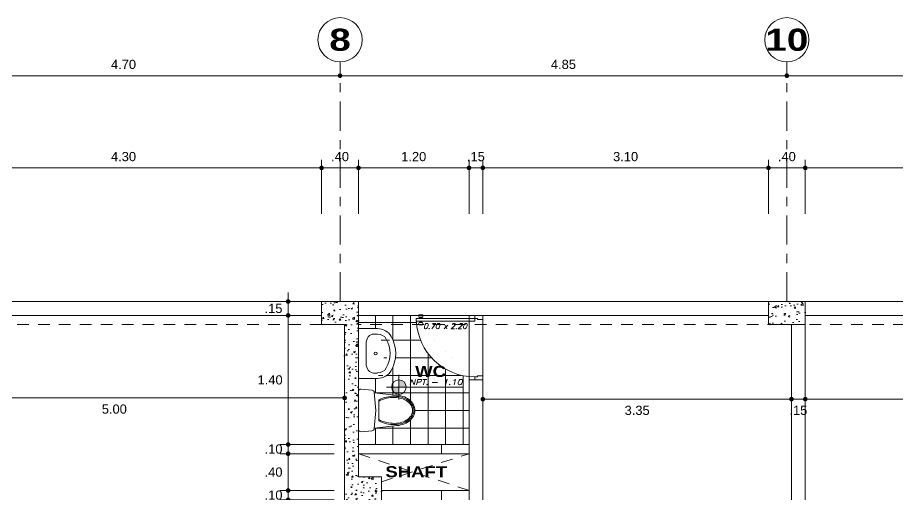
# Model space of a CAD drawing. Header units: millimetres. Extents: x 2178 to 2304, y 1220 to 1359.
# Drawn here: x 2196.02 to 2205.57, y 1295.58 to 1300.75 of the extents above; entities that cross this region are included whole.
import ezdxf
from ezdxf.enums import TextEntityAlignment as Align

# ---------------------------------------------------------------- set-up
doc = ezdxf.new("R2010")
doc.units = ezdxf.units.MM
doc.linetypes.add('CENTER', pattern=[50.8, 31.75, -6.35, 6.35, -6.35])
doc.linetypes.add('HIDDEN', pattern=[9.525, 6.35, -3.175])
doc.layers.get('0').update_dxf_attribs({"lineweight": 0})
for name, color, linetype, lineweight in [('carpinteria', 12, 'Continuous', 5), ('COTAS', 40, 'Continuous', 20), ('Ejes22', 50, 'CENTER', 9), ('Mobiliario', 52, 'Continuous', 5), ('PLUMA 1', 46, 'Continuous', 13), ('PLUMA 7', 10, 'Continuous', 0), ('PLUMA4', 160, 'Continuous', 40), ('PROY', 13, 'HIDDEN', 13), ('TEXTO', 5, 'Continuous', 18), ('TEXTOS', 42, 'Continuous', 13)]:
    doc.layers.add(name, color=color, linetype=linetype, lineweight=lineweight)
doc.layers.add('pisos....', color=7, linetype='Continuous', lineweight=5, true_color=0x7c7f7e)
doc.styles.add('ARIAL', font='arial.ttf')
doc.styles.add('ARIAL-N', font='arialbd.ttf')
doc.styles.add('ARIALCH', font='arialbd.ttf', dxfattribs={"width": 1.25})
doc.styles.add('SIMPLEX', font='simplex.shx', dxfattribs={"width": 1.2, "oblique": 15})
doc.dimstyles.new('RPM 50', dxfattribs={"dimtxt": 0.1, "dimasz": 0.05, "dimexe": 0.0885, "dimexo": 0.1535, "dimgap": 0.071, "dimtad": 2, "dimtih": 1, "dimtoh": 1, "dimzin": 4, "dimdsep": 46, "dimtxsty": 'ARIAL', "dimblk": 'DOT', "dimcen": 0.4, "dimdle": 0.25, "dimclrd": 8, "dimclre": 8, "dimclrt": 9, "dimadec": 0, "dimazin": 0, "dimtfac": 1, "dimtix": 1, "dimtmove": 0, "dimatfit": 3, "dimldrblk": 'DOT', "dimfxl": 0.5, "dimfxlon": 1, "dimlwd": 0, "dimlwe": 0, "dimarcsym": 0})

# ---------------------------------------------------------------- blocks, each defined once
blk = doc.blocks.new('puerta de 0.80')
for p, q in [((0, 0.758), (0, 0.808)), ((0, 0.058), (0, 0.808)), ((0.065, 0.758), (0.065, 0.77)), ((0.065, 0.77), (0.1, 0.77)), ((0.1, 0.77), (0.1, 0.808)), ((0, 0.758), (0.065, 0.758)), ((0.743, 0.113), (0.746, 0.103)), ((0.77, 0.126), (0.753, 0.126)), ((0.77, 0.126), (0.787, 0.126)), ((0.797, 0.113), (0.794, 0.103)), ((0, 0.008), (0, 0.058)), ((0, 0.058), (0.065, 0.058)), ((0.065, 0.045), (0.065, 0.058)), ((0.1, 0.045), (0.065, 0.045)), ((0.1, 0.08), (0.825, 0.08)), ((0.1, 0.045), (0.1, 0.08)), ((0.825, 0.045), (0.1, 0.045)), ((0.1, 0.045), (0.1, 0.008)), ((0.743, 0.013), (0.746, 0.023)), ((0.77, 0), (0.753, 0)), ((0.782, 0.095), (0.756, 0.095)), ((0.756, 0.095), (0.758, 0.095)), ((0.782, 0.085), (0.756, 0.085)), ((0.782, 0.04), (0.756, 0.04)), ((0.782, 0.031), (0.756, 0.031)), ((0.756, 0.031), (0.758, 0.031)), ((0.763, 0.09), (0.763, 0.085)), ((0.763, 0.036), (0.763, 0.04)), ((0.77, 0), (0.787, 0)), ((0.825, 0.045), (0.772, 0.045)), ((0.777, 0.09), (0.777, 0.085)), ((0.777, 0.036), (0.777, 0.04)), ((0.784, 0.095), (0.782, 0.095)), ((0.784, 0.031), (0.782, 0.031)), ((0.797, 0.013), (0.794, 0.023)), ((0.825, 0.08), (0.825, 0.045))]:
    blk.add_line(p, q)
at = {"linetype": 'Continuous', "lineweight": 0}
for p, q in [((0.756, 0.085), (0.742, 0.08)), ((0.756, 0.04), (0.742, 0.045)), ((0.782, 0.085), (0.796, 0.08)), ((0.782, 0.04), (0.796, 0.045))]:
    blk.add_line(p, q, dxfattribs=at)
for centre, radius, start, end in [((0.1, 0.045), 0.725, 2.7671, 90), ((0.753, 0.116), 0.01, 90, 195), ((0.787, 0.116), 0.01, 345, 90), ((0.753, 0.01), 0.01, 165, 270), ((0.756, 0.105), 0.01, 195, 270), ((0.756, 0.021), 0.01, 90, 165), ((0.758, 0.09), 0.005, 0, 90), ((0.758, 0.036), 0.005, 270, 0), ((0.782, 0.09), 0.005, 90, 180), ((0.782, 0.036), 0.005, 180, 270), ((0.784, 0.105), 0.01, 270, 345), ((0.784, 0.021), 0.01, 15, 90), ((0.787, 0.01), 0.01, 270, 15)]:
    blk.add_arc(centre, radius, start, end)
blk = doc.blocks.new('P')
at = {"style": 'SIMPLEX', "oblique": 15}
blk.add_text('x', height=0.06, dxfattribs=at).set_placement((-0.017, 0.0255))
blk.add_attdef('L', text='', height=0.06, dxfattribs=at).set_placement((-0.0577, 0.0255), align=Align.RIGHT)
blk.add_attdef('H', (0.0581, 0.0255), '', height=0.06, dxfattribs=at)
blk = doc.blocks.new('LAVATORIO')
at = {"layer": 'PLUMA 1', "linetype": 'Continuous', "lineweight": 20}
for p, q in [((-0.3, 0.207), (-0.3, -0.022)), ((-0.3, 0.207), (0.3, 0.207)), ((-0.119, 0.115), (0.119, 0.115)), ((0.3, 0.207), (0.3, -0.022)), ((-0.235, 0.024), (-0.235, -0.022)), ((0.235, 0.024), (0.235, -0.022))]:
    blk.add_line(p, q, dxfattribs=at)
blk.add_circle((0, 0), 0.0175, dxfattribs=at)
at = {"layer": 'PLUMA 1', "linetype": 'Continuous', "lineweight": 20, "extrusion": (0, 0, -1)}
for centre, major_axis, ratio, start_param, end_param in [((-0.119, 0.024), (0.116, 0), 0.784675, 3.141593, 4.712389), ((0.119, 0.024), (-0.116, 0), 0.784675, 1.570796, 3.141593), ((-0.119, -0.022), (0, 0.189), 0.956522, 3.638567, 4.712389), ((-0.119, -0.022), (0, 0.121), 0.956522, 3.638567, 4.712389), ((0.119, -0.022), (0, 0.121), 0.956522, 1.570796, 2.644618), ((0.119, -0.022), (0, 0.189), 0.956522, 1.570796, 2.644618), ((0, 0.207), (0, 0.45), 0.956522, 2.644618, 3.638567), ((0, 0.207), (0, 0.382), 0.956522, 2.644618, 3.638567)]:
    blk.add_ellipse(centre, major_axis=major_axis, ratio=ratio, start_param=start_param, end_param=end_param, dxfattribs=at)
blk = doc.blocks.new('A$C17BD6781')
at = {"layer": 'Mobiliario', "linetype": 'Continuous'}
for p, q in [((0.047, 0.202), (0.077, 0.462)), ((0.497, 0.202), (0.467, 0.462)), ((0.137, 0.26), (0.407, 0.26)), ((0, 0.033), (0.013, 0.175)), ((0.272, 0.22), (0.04, 0.202)), ((0.272, 0.22), (0.504, 0.202)), ((0.544, 0.033), (0.531, 0.175)), ((0.03, 0), (0.514, 0))]:
    blk.add_line(p, q, dxfattribs=at)
for points in [[(0.467, 0.462, 0.075681), (0.451, 0.565, 0.085947), (0.41, 0.646, 0.106022), (0.344, 0.703, 0.126466), (0.272, 0.722, 0.126466), (0.2, 0.703, 0.106022), (0.134, 0.646, 0.085947), (0.093, 0.565, 0.075681), (0.077, 0.462, 0.075681)], [(0.452, 0.462, 0.075681), (0.437, 0.56, 0.085947), (0.398, 0.637, 0.106022), (0.336, 0.69, 0.126466), (0.272, 0.707, 0.126466), (0.208, 0.69, 0.106022), (0.146, 0.637, 0.085947), (0.107, 0.56, 0.075681), (0.092, 0.462, 0.075681)], [(0.437, 0.462, 0.075681), (0.423, 0.556, 0.085947), (0.386, 0.628, 0.106022), (0.329, 0.677, 0.126466), (0.272, 0.692, 0.126466), (0.215, 0.677, 0.106022), (0.158, 0.628, 0.085947), (0.121, 0.556, 0.075681), (0.107, 0.462, 0.075681)]]:
    blk.add_lwpolyline(points, format="xyb", dxfattribs=at)
for centre, radius, start, end in [((0.514, 0.45), 0.422, 178.3249, 206.7886), ((0.514, 0.45), 0.407, 178.3249, 207.8601), ((0.03, 0.45), 0.407, 332.1399, 1.6751), ((0.03, 0.45), 0.422, 333.2114, 1.6751), ((0.043, 0.172), 0.03, 94.453, 174.8056), ((0.501, 0.172), 0.03, 5.1944, 85.547), ((0.03, 0.03), 0.03, 174.8056, 270), ((0.514, 0.03), 0.03, 270, 5.1944)]:
    blk.add_arc(centre, radius, start, end, dxfattribs=at)
blk = doc.blocks.new('N')
at = {"linetype": 'Continuous'}
h = blk.add_hatch(color=256, dxfattribs=at)
h.paths.add_polyline_path([(0, 0.1), (0, 0), (0.1, 0, 0.414214)])
h.paths.add_polyline_path([(-0.1, 0, 0.414214), (0, -0.1), (0, 0)])
for points in [[(0, 0.17), (0, -0.17)], [(-0.17, 0), (0.887, 0)]]:
    blk.add_lwpolyline(points)
blk.add_circle((0, 0), 0.1)
at = {"color": 64, "style": 'SIMPLEX', "oblique": 15, "width": 1.2}
blk.add_text('NPT.', height=0.075, dxfattribs=at).set_placement((0.14, 0.031))
at = {"color": 64, "style": 'SIMPLEX', "oblique": 15, "width": 1.062312}
blk.add_attdef('NIV', text='', height=0.075, dxfattribs=at).set_placement((0.435, 0.031), (0.875, 0.031), align=Align.FIT)
blk = doc.blocks.new('_DOT')
at = {"color": 0, "linetype": 'ByBlock'}
blk.add_line((-0.5, 0), (-1, 0), dxfattribs=at)
at = {"color": 0, "linetype": 'ByBlock', "const_width": 0.5}
blk.add_lwpolyline([(-0.25, 0, 1), (0.25, 0, 1)], format="xyb", close=True, dxfattribs=at)
blk = doc.blocks.new('*D1198')
at = {"color": 8, "lineweight": 0, "transparency": 16777216}
for p, q in [((2194.8192, 1300.1215), (2194.8192, 1300.21)), ((2199.5192, 1300.1215), (2199.5192, 1300.21)), ((2194.8692, 1300.1215), (2199.4692, 1300.1215))]:
    blk.add_line(p, q, dxfattribs=at)
at = {"layer": 'Defpoints', "color": 0, "transparency": 16777216}
for p in [(2194.8192, 1300.1215), (2199.5192, 1300.1215), (2199.5192, 1300.1215)]:
    blk.add_point(p, dxfattribs=at)
at = {"color": 8, "lineweight": 0, "transparency": 16777216, "xscale": 0.05, "yscale": 0.05, "zscale": 0.05, "rotation": 180}
blk.add_blockref('_DOT', (2194.8192, 1300.1215), dxfattribs=at)
at = {"color": 8, "lineweight": 0, "transparency": 16777216, "xscale": 0.05, "yscale": 0.05, "zscale": 0.05}
blk.add_blockref('_DOT', (2199.5192, 1300.1215), dxfattribs=at)
at = {"color": 9, "transparency": 16777216, "insert": (2197.1692, 1300.2436), "char_height": 0.1, "attachment_point": 5, "style": 'ARIAL'}
blk.add_mtext('4.70', dxfattribs=at)
blk = doc.blocks.new('*D1199')
at = {"color": 8, "lineweight": 0, "transparency": 16777216}
for p, q in [((2199.5192, 1300.1215), (2199.5192, 1300.21)), ((2204.3692, 1300.1215), (2204.3692, 1300.21)), ((2199.5692, 1300.1215), (2204.3192, 1300.1215))]:
    blk.add_line(p, q, dxfattribs=at)
at = {"layer": 'Defpoints', "color": 0, "transparency": 16777216}
for p in [(2199.5192, 1300.1215), (2204.3692, 1300.1215), (2204.3692, 1300.1215)]:
    blk.add_point(p, dxfattribs=at)
at = {"color": 8, "lineweight": 0, "transparency": 16777216, "xscale": 0.05, "yscale": 0.05, "zscale": 0.05, "rotation": 180}
blk.add_blockref('_DOT', (2199.5192, 1300.1215), dxfattribs=at)
at = {"color": 8, "lineweight": 0, "transparency": 16777216, "xscale": 0.05, "yscale": 0.05, "zscale": 0.05}
blk.add_blockref('_DOT', (2204.3692, 1300.1215), dxfattribs=at)
at = {"color": 9, "transparency": 16777216, "insert": (2201.9442, 1300.2436), "char_height": 0.1, "attachment_point": 5, "style": 'ARIAL'}
blk.add_mtext('4.85', dxfattribs=at)
blk = doc.blocks.new('*D1200')
at = {"color": 8, "lineweight": 0, "transparency": 16777216}
for p, q in [((2204.3692, 1300.1215), (2204.3692, 1300.21)), ((2209.2192, 1300.1215), (2209.2192, 1300.21)), ((2204.4192, 1300.1215), (2209.1692, 1300.1215))]:
    blk.add_line(p, q, dxfattribs=at)
at = {"layer": 'Defpoints', "color": 0, "transparency": 16777216}
for p in [(2204.3692, 1300.1215), (2209.2192, 1300.1215), (2209.2192, 1300.1215)]:
    blk.add_point(p, dxfattribs=at)
at = {"color": 8, "lineweight": 0, "transparency": 16777216, "xscale": 0.05, "yscale": 0.05, "zscale": 0.05, "rotation": 180}
blk.add_blockref('_DOT', (2204.3692, 1300.1215), dxfattribs=at)
at = {"color": 8, "lineweight": 0, "transparency": 16777216, "xscale": 0.05, "yscale": 0.05, "zscale": 0.05}
blk.add_blockref('_DOT', (2209.2192, 1300.1215), dxfattribs=at)
at = {"color": 9, "transparency": 16777216, "insert": (2206.7942, 1300.2436), "char_height": 0.1, "attachment_point": 5, "style": 'ARIAL'}
blk.add_mtext('4.85', dxfattribs=at)
blk = doc.blocks.new('*D1148')
at = {"color": 8, "lineweight": 0, "transparency": 16777216}
for p, q in [((2195.0192, 1298.6215), (2195.0192, 1299.21)), ((2199.3192, 1298.6215), (2199.3192, 1299.21)), ((2195.0692, 1299.1215), (2199.2692, 1299.1215))]:
    blk.add_line(p, q, dxfattribs=at)
at = {"layer": 'Defpoints', "color": 0, "transparency": 16777216}
for p in [(2199.3192, 1299.1215), (2195.0192, 1297.6715), (2199.3192, 1297.6715)]:
    blk.add_point(p, dxfattribs=at)
at = {"color": 8, "lineweight": 0, "transparency": 16777216, "xscale": 0.05, "yscale": 0.05, "zscale": 0.05, "rotation": 180}
blk.add_blockref('_DOT', (2195.0192, 1299.1215), dxfattribs=at)
at = {"color": 8, "lineweight": 0, "transparency": 16777216, "xscale": 0.05, "yscale": 0.05, "zscale": 0.05}
blk.add_blockref('_DOT', (2199.3192, 1299.1215), dxfattribs=at)
at = {"color": 9, "transparency": 16777216, "insert": (2197.1692, 1299.2436), "char_height": 0.1, "attachment_point": 5, "style": 'ARIAL'}
blk.add_mtext('4.30', dxfattribs=at)
blk = doc.blocks.new('*D1149')
at = {"color": 8, "lineweight": 0, "transparency": 16777216}
for p, q in [((2199.3192, 1298.6215), (2199.3192, 1299.21)), ((2199.7192, 1298.6215), (2199.7192, 1299.21)), ((2199.3692, 1299.1215), (2199.6692, 1299.1215))]:
    blk.add_line(p, q, dxfattribs=at)
at = {"layer": 'Defpoints', "color": 0, "transparency": 16777216}
for p in [(2199.7192, 1299.1215), (2199.3192, 1297.6715), (2199.7192, 1297.6715)]:
    blk.add_point(p, dxfattribs=at)
at = {"color": 8, "lineweight": 0, "transparency": 16777216, "xscale": 0.05, "yscale": 0.05, "zscale": 0.05, "rotation": 180}
blk.add_blockref('_DOT', (2199.3192, 1299.1215), dxfattribs=at)
at = {"color": 8, "lineweight": 0, "transparency": 16777216, "xscale": 0.05, "yscale": 0.05, "zscale": 0.05}
blk.add_blockref('_DOT', (2199.7192, 1299.1215), dxfattribs=at)
at = {"color": 9, "transparency": 16777216, "insert": (2199.5192, 1299.2436), "char_height": 0.1, "attachment_point": 5, "style": 'ARIAL'}
blk.add_mtext('.40', dxfattribs=at)
blk = doc.blocks.new('*D1150')
at = {"color": 8, "lineweight": 0, "transparency": 16777216}
for p, q in [((2199.7192, 1298.6215), (2199.7192, 1299.21)), ((2200.9192, 1298.6215), (2200.9192, 1299.21)), ((2199.7692, 1299.1215), (2200.8692, 1299.1215))]:
    blk.add_line(p, q, dxfattribs=at)
at = {"layer": 'Defpoints', "color": 0, "transparency": 16777216}
for p in [(2200.9192, 1299.1215), (2199.7192, 1297.6715), (2200.9192, 1297.5215)]:
    blk.add_point(p, dxfattribs=at)
at = {"color": 8, "lineweight": 0, "transparency": 16777216, "xscale": 0.05, "yscale": 0.05, "zscale": 0.05, "rotation": 180}
blk.add_blockref('_DOT', (2199.7192, 1299.1215), dxfattribs=at)
at = {"color": 8, "lineweight": 0, "transparency": 16777216, "xscale": 0.05, "yscale": 0.05, "zscale": 0.05}
blk.add_blockref('_DOT', (2200.9192, 1299.1215), dxfattribs=at)
at = {"color": 9, "transparency": 16777216, "insert": (2200.3192, 1299.2436), "char_height": 0.1, "attachment_point": 5, "style": 'ARIAL'}
blk.add_mtext('1.20', dxfattribs=at)
blk = doc.blocks.new('*D1151')
at = {"color": 8, "lineweight": 0, "transparency": 16777216}
for p, q in [((2200.9192, 1298.6215), (2200.9192, 1299.21)), ((2201.0692, 1298.6215), (2201.0692, 1299.21)), ((2200.8692, 1299.1215), (2200.8192, 1299.1215)), ((2200.9192, 1299.1215), (2201.0692, 1299.1215)), ((2201.1192, 1299.1215), (2201.1692, 1299.1215))]:
    blk.add_line(p, q, dxfattribs=at)
at = {"layer": 'Defpoints', "color": 0, "transparency": 16777216}
for p in [(2201.0692, 1299.1215), (2200.9192, 1297.5215), (2201.0692, 1297.5284)]:
    blk.add_point(p, dxfattribs=at)
at = {"color": 8, "lineweight": 0, "transparency": 16777216, "xscale": 0.05, "yscale": 0.05, "zscale": 0.05}
blk.add_blockref('_DOT', (2200.9192, 1299.1215), dxfattribs=at)
at = {"color": 8, "lineweight": 0, "transparency": 16777216, "xscale": 0.05, "yscale": 0.05, "zscale": 0.05, "rotation": 180}
blk.add_blockref('_DOT', (2201.0692, 1299.1215), dxfattribs=at)
at = {"color": 9, "transparency": 16777216, "insert": (2200.9942, 1299.2436), "char_height": 0.1, "attachment_point": 5, "style": 'ARIAL'}
blk.add_mtext('.15', dxfattribs=at)
blk = doc.blocks.new('*D1152')
at = {"color": 8, "lineweight": 0, "transparency": 16777216}
for p, q in [((2201.0692, 1298.6215), (2201.0692, 1299.21)), ((2204.1692, 1298.6215), (2204.1692, 1299.21)), ((2201.1192, 1299.1215), (2204.1192, 1299.1215))]:
    blk.add_line(p, q, dxfattribs=at)
at = {"layer": 'Defpoints', "color": 0, "transparency": 16777216}
for p in [(2204.1692, 1299.1215), (2204.1692, 1297.6715), (2201.0692, 1297.5284)]:
    blk.add_point(p, dxfattribs=at)
at = {"color": 8, "lineweight": 0, "transparency": 16777216, "xscale": 0.05, "yscale": 0.05, "zscale": 0.05, "rotation": 180}
blk.add_blockref('_DOT', (2201.0692, 1299.1215), dxfattribs=at)
at = {"color": 8, "lineweight": 0, "transparency": 16777216, "xscale": 0.05, "yscale": 0.05, "zscale": 0.05}
blk.add_blockref('_DOT', (2204.1692, 1299.1215), dxfattribs=at)
at = {"color": 9, "transparency": 16777216, "insert": (2202.6192, 1299.2436), "char_height": 0.1, "attachment_point": 5, "style": 'ARIAL'}
blk.add_mtext('3.10', dxfattribs=at)
blk = doc.blocks.new('*D1153')
at = {"color": 8, "lineweight": 0, "transparency": 16777216}
for p, q in [((2204.1692, 1298.6215), (2204.1692, 1299.21)), ((2204.5692, 1298.6215), (2204.5692, 1299.21)), ((2204.2192, 1299.1215), (2204.5192, 1299.1215))]:
    blk.add_line(p, q, dxfattribs=at)
at = {"layer": 'Defpoints', "color": 0, "transparency": 16777216}
for p in [(2204.5692, 1299.1215), (2204.1692, 1297.6715), (2204.5692, 1297.6715)]:
    blk.add_point(p, dxfattribs=at)
at = {"color": 8, "lineweight": 0, "transparency": 16777216, "xscale": 0.05, "yscale": 0.05, "zscale": 0.05, "rotation": 180}
blk.add_blockref('_DOT', (2204.1692, 1299.1215), dxfattribs=at)
at = {"color": 8, "lineweight": 0, "transparency": 16777216, "xscale": 0.05, "yscale": 0.05, "zscale": 0.05}
blk.add_blockref('_DOT', (2204.5692, 1299.1215), dxfattribs=at)
at = {"color": 9, "transparency": 16777216, "insert": (2204.3692, 1299.2436), "char_height": 0.1, "attachment_point": 5, "style": 'ARIAL'}
blk.add_mtext('.40', dxfattribs=at)
blk = doc.blocks.new('*D1154')
at = {"color": 8, "lineweight": 0, "transparency": 16777216}
for p, q in [((2204.5692, 1298.6215), (2204.5692, 1299.21)), ((2207.9192, 1298.6215), (2207.9192, 1299.21)), ((2204.6192, 1299.1215), (2207.8692, 1299.1215))]:
    blk.add_line(p, q, dxfattribs=at)
at = {"layer": 'Defpoints', "color": 0, "transparency": 16777216}
for p in [(2207.9192, 1299.1215), (2204.5692, 1297.6715), (2207.9192, 1297.6715)]:
    blk.add_point(p, dxfattribs=at)
at = {"color": 8, "lineweight": 0, "transparency": 16777216, "xscale": 0.05, "yscale": 0.05, "zscale": 0.05, "rotation": 180}
blk.add_blockref('_DOT', (2204.5692, 1299.1215), dxfattribs=at)
at = {"color": 8, "lineweight": 0, "transparency": 16777216, "xscale": 0.05, "yscale": 0.05, "zscale": 0.05}
blk.add_blockref('_DOT', (2207.9192, 1299.1215), dxfattribs=at)
at = {"color": 9, "transparency": 16777216, "insert": (2206.2442, 1299.2436), "char_height": 0.1, "attachment_point": 5, "style": 'ARIAL'}
blk.add_mtext('3.35', dxfattribs=at)
blk = doc.blocks.new('*D1252')
at = {"color": 8, "lineweight": 0, "transparency": 16777216}
for p, q in [((2194.5692, 1296.627), (2194.5692, 1296.5385)), ((2194.6192, 1296.627), (2199.5192, 1296.627)), ((2199.5692, 1296.627), (2199.5692, 1296.5385))]:
    blk.add_line(p, q, dxfattribs=at)
at = {"layer": 'Defpoints', "color": 0, "transparency": 16777216}
for p in [(2194.5692, 1296.6944), (2199.5692, 1296.6944), (2199.5692, 1296.627)]:
    blk.add_point(p, dxfattribs=at)
at = {"color": 8, "lineweight": 0, "transparency": 16777216, "xscale": 0.05, "yscale": 0.05, "zscale": 0.05, "rotation": 180}
blk.add_blockref('_DOT', (2194.5692, 1296.627), dxfattribs=at)
at = {"color": 8, "lineweight": 0, "transparency": 16777216, "xscale": 0.05, "yscale": 0.05, "zscale": 0.05}
blk.add_blockref('_DOT', (2199.5692, 1296.627), dxfattribs=at)
at = {"color": 9, "transparency": 16777216, "insert": (2197.0692, 1296.5049), "char_height": 0.1, "attachment_point": 5, "style": 'ARIAL'}
blk.add_mtext('5.00', dxfattribs=at)
blk = doc.blocks.new('*D1253')
at = {"color": 8, "lineweight": 0, "transparency": 16777216}
for p, q in [((2198.9561, 1297.7215), (2198.9561, 1297.7715)), ((2198.9561, 1297.6715), (2198.8676, 1297.6715)), ((2198.9561, 1297.6715), (2198.9561, 1297.5215)), ((2198.9561, 1297.5215), (2198.8676, 1297.5215)), ((2198.9561, 1297.4715), (2198.9561, 1297.4215))]:
    blk.add_line(p, q, dxfattribs=at)
at = {"layer": 'Defpoints', "color": 0, "transparency": 16777216}
for p in [(2199.0551, 1297.6715), (2198.9561, 1297.5215), (2199.0551, 1297.5215)]:
    blk.add_point(p, dxfattribs=at)
at = {"color": 8, "lineweight": 0, "transparency": 16777216, "xscale": 0.05, "yscale": 0.05, "zscale": 0.05}
for p, rotation in [((2198.9561, 1297.6715), 270), ((2198.9561, 1297.5215), 90)]:
    blk.add_blockref('_DOT', p, dxfattribs=dict(at, rotation=rotation))
at = {"color": 9, "transparency": 16777216, "insert": (2198.7971, 1297.5965), "char_height": 0.1, "attachment_point": 5, "style": 'ARIAL'}
blk.add_mtext('.15', dxfattribs=at)
blk = doc.blocks.new('*D1254')
at = {"color": 8, "lineweight": 0, "transparency": 16777216}
for p, q in [((2198.9561, 1297.5215), (2198.8676, 1297.5215)), ((2198.9561, 1297.4715), (2198.9561, 1296.1715)), ((2199.4561, 1296.1215), (2198.8676, 1296.1215))]:
    blk.add_line(p, q, dxfattribs=at)
at = {"layer": 'Defpoints', "color": 0, "transparency": 16777216}
for p in [(2199.0551, 1297.5215), (2198.9561, 1296.1215), (2199.7192, 1296.1215)]:
    blk.add_point(p, dxfattribs=at)
at = {"color": 8, "lineweight": 0, "transparency": 16777216, "xscale": 0.05, "yscale": 0.05, "zscale": 0.05}
for p, rotation in [((2198.9561, 1297.5215), 90), ((2198.9561, 1296.1215), 270)]:
    blk.add_blockref('_DOT', p, dxfattribs=dict(at, rotation=rotation))
at = {"color": 9, "transparency": 16777216, "insert": (2198.7601, 1296.8215), "char_height": 0.1, "attachment_point": 5, "style": 'ARIAL'}
blk.add_mtext('1.40', dxfattribs=at)
blk = doc.blocks.new('*D1255')
at = {"color": 8, "lineweight": 0, "transparency": 16777216}
for p, q in [((2198.9561, 1296.1715), (2198.9561, 1296.2215)), ((2199.4561, 1296.1215), (2198.8676, 1296.1215)), ((2198.9561, 1296.1215), (2198.9561, 1296.0215)), ((2199.4561, 1296.0215), (2198.8676, 1296.0215)), ((2198.9561, 1295.9715), (2198.9561, 1295.9215))]:
    blk.add_line(p, q, dxfattribs=at)
at = {"layer": 'Defpoints', "color": 0, "transparency": 16777216}
for p in [(2199.7192, 1296.1215), (2198.9561, 1296.0215), (2199.7192, 1296.0215)]:
    blk.add_point(p, dxfattribs=at)
at = {"color": 8, "lineweight": 0, "transparency": 16777216, "xscale": 0.05, "yscale": 0.05, "zscale": 0.05}
for p, rotation in [((2198.9561, 1296.1215), 270), ((2198.9561, 1296.0215), 90)]:
    blk.add_blockref('_DOT', p, dxfattribs=dict(at, rotation=rotation))
at = {"color": 9, "transparency": 16777216, "insert": (2198.7976, 1296.0715), "char_height": 0.1, "attachment_point": 5, "style": 'ARIAL'}
blk.add_mtext('.10', dxfattribs=at)
blk = doc.blocks.new('*D1256')
at = {"color": 8, "lineweight": 0, "transparency": 16777216}
for p, q in [((2199.4561, 1296.0215), (2198.8676, 1296.0215)), ((2198.9561, 1295.9715), (2198.9561, 1295.6715)), ((2199.4561, 1295.6215), (2198.8676, 1295.6215))]:
    blk.add_line(p, q, dxfattribs=at)
at = {"layer": 'Defpoints', "color": 0, "transparency": 16777216}
for p in [(2199.7192, 1296.0215), (2198.9561, 1295.6215), (2199.9692, 1295.6215)]:
    blk.add_point(p, dxfattribs=at)
at = {"color": 8, "lineweight": 0, "transparency": 16777216, "xscale": 0.05, "yscale": 0.05, "zscale": 0.05}
for p, rotation in [((2198.9561, 1296.0215), 90), ((2198.9561, 1295.6215), 270)]:
    blk.add_blockref('_DOT', p, dxfattribs=dict(at, rotation=rotation))
at = {"color": 9, "transparency": 16777216, "insert": (2198.7976, 1295.8215), "char_height": 0.1, "attachment_point": 5, "style": 'ARIAL'}
blk.add_mtext('.40', dxfattribs=at)
blk = doc.blocks.new('*D1257')
at = {"color": 8, "lineweight": 0, "transparency": 16777216}
for p, q in [((2198.9561, 1295.6715), (2198.9561, 1295.7215)), ((2199.4561, 1295.6215), (2198.8676, 1295.6215)), ((2198.9561, 1295.6215), (2198.9561, 1295.5215)), ((2199.4561, 1295.5215), (2198.8676, 1295.5215)), ((2198.9561, 1295.4715), (2198.9561, 1295.4215))]:
    blk.add_line(p, q, dxfattribs=at)
at = {"layer": 'Defpoints', "color": 0, "transparency": 16777216}
for p in [(2199.9692, 1295.6215), (2198.9561, 1295.5215), (2199.9692, 1295.5215)]:
    blk.add_point(p, dxfattribs=at)
at = {"color": 8, "lineweight": 0, "transparency": 16777216, "xscale": 0.05, "yscale": 0.05, "zscale": 0.05}
for p, rotation in [((2198.9561, 1295.6215), 270), ((2198.9561, 1295.5215), 90)]:
    blk.add_blockref('_DOT', p, dxfattribs=dict(at, rotation=rotation))
at = {"color": 9, "transparency": 16777216, "insert": (2198.7976, 1295.5715), "char_height": 0.1, "attachment_point": 5, "style": 'ARIAL'}
blk.add_mtext('.10', dxfattribs=at)
blk = doc.blocks.new('*D1259')
at = {"color": 8, "lineweight": 0, "transparency": 16777216}
for p, q in [((2201.0692, 1296.6135), (2201.0692, 1296.702)), ((2204.4192, 1296.6135), (2204.4192, 1296.702)), ((2201.1192, 1296.6135), (2204.3692, 1296.6135))]:
    blk.add_line(p, q, dxfattribs=at)
at = {"layer": 'Defpoints', "color": 0, "transparency": 16777216}
for p in [(2201.0692, 1296.6135), (2204.4192, 1296.6135), (2204.4192, 1296.6135)]:
    blk.add_point(p, dxfattribs=at)
at = {"color": 8, "lineweight": 0, "transparency": 16777216, "xscale": 0.05, "yscale": 0.05, "zscale": 0.05, "rotation": 180}
blk.add_blockref('_DOT', (2201.0692, 1296.6135), dxfattribs=at)
at = {"color": 8, "lineweight": 0, "transparency": 16777216, "xscale": 0.05, "yscale": 0.05, "zscale": 0.05}
blk.add_blockref('_DOT', (2204.4192, 1296.6135), dxfattribs=at)
at = {"color": 9, "transparency": 16777216, "insert": (2202.7442, 1296.4914), "char_height": 0.1, "attachment_point": 5, "style": 'ARIAL'}
blk.add_mtext('3.35', dxfattribs=at)
blk = doc.blocks.new('*D1260')
at = {"color": 8, "lineweight": 0, "transparency": 16777216}
for p, q in [((2204.4192, 1296.6135), (2204.4192, 1296.702)), ((2204.5692, 1296.6135), (2204.5692, 1296.702)), ((2204.3692, 1296.6135), (2204.3192, 1296.6135)), ((2204.4192, 1296.6135), (2204.5692, 1296.6135)), ((2204.6192, 1296.6135), (2204.6692, 1296.6135))]:
    blk.add_line(p, q, dxfattribs=at)
at = {"layer": 'Defpoints', "color": 0, "transparency": 16777216}
for p in [(2204.4192, 1296.6135), (2204.5692, 1296.6135), (2204.5692, 1296.6135)]:
    blk.add_point(p, dxfattribs=at)
at = {"color": 8, "lineweight": 0, "transparency": 16777216, "xscale": 0.05, "yscale": 0.05, "zscale": 0.05}
blk.add_blockref('_DOT', (2204.4192, 1296.6135), dxfattribs=at)
at = {"color": 8, "lineweight": 0, "transparency": 16777216, "xscale": 0.05, "yscale": 0.05, "zscale": 0.05, "rotation": 180}
blk.add_blockref('_DOT', (2204.5692, 1296.6135), dxfattribs=at)
at = {"color": 9, "transparency": 16777216, "insert": (2204.4942, 1296.4915), "char_height": 0.1, "attachment_point": 5, "style": 'ARIAL'}
blk.add_mtext('.15', dxfattribs=at)
blk = doc.blocks.new('*D1261')
at = {"color": 8, "lineweight": 0, "transparency": 16777216}
for p, q in [((2204.5692, 1296.6135), (2204.5692, 1296.702)), ((2207.9192, 1296.6135), (2207.9192, 1296.702)), ((2204.6192, 1296.6135), (2207.8692, 1296.6135))]:
    blk.add_line(p, q, dxfattribs=at)
at = {"layer": 'Defpoints', "color": 0, "transparency": 16777216}
for p in [(2204.5692, 1296.6135), (2207.9192, 1296.6135), (2207.9192, 1296.6135)]:
    blk.add_point(p, dxfattribs=at)
at = {"color": 8, "lineweight": 0, "transparency": 16777216, "xscale": 0.05, "yscale": 0.05, "zscale": 0.05, "rotation": 180}
blk.add_blockref('_DOT', (2204.5692, 1296.6135), dxfattribs=at)
at = {"color": 8, "lineweight": 0, "transparency": 16777216, "xscale": 0.05, "yscale": 0.05, "zscale": 0.05}
blk.add_blockref('_DOT', (2207.9192, 1296.6135), dxfattribs=at)
at = {"color": 9, "transparency": 16777216, "insert": (2206.2442, 1296.4914), "char_height": 0.1, "attachment_point": 5, "style": 'ARIAL'}
blk.add_mtext('3.35', dxfattribs=at)

msp = doc.modelspace()

# ---------------------------------------------------------------- hatches: boundary and pattern name
h = msp.add_hatch()
h.set_pattern_fill('AR-CONC', color=256, scale=0.001)
h.set_pattern_definition([(50, (1020.13603, -473.25467), (0.182184669, -0.015939086), [0.01905, -0.20955]), (355, (1020.13603, -473.25467), (-0.035243421, 0.191056845), [0.01524, -0.167640584]), (100.451445, (1020.15121, -473.256), (0.146941247, 0.175117752), [0.016190009, -0.178090245]), (46.1842, (1020.13603, -473.20387), (0.27107904, -0.042042328), [0.028575, -0.314325]), (96.635558, (1020.15862, -473.20738), (0.237404134, 0.247426125), [0.024285023, -0.267135608]), (351.184151, (1020.13603, -473.20387), (0.237404134, 0.247426125), [0.022859967, -0.251459732]), (21, (1020.16143, -473.21657), (0.151614391, -0.102265198), [0.01905, -0.20955]), (326, (1020.16143, -473.21657), (0.061802028, 0.184187966), [0.01524, -0.16764]), (71.451445, (1020.17407, -473.2251), (0.21341642, 0.081922769), [0.016190009, -0.178089938]), (37.5, (1020.13603, -473.25467), (0.0030886033, 0.0845550389), [0, -0.165608, 0, -0.17018, 0, -0.168275]), (7.5, (1020.13603, -473.25467), (0.0668196625, 0.100180575), [0, -0.097028, 0, -0.161798, 0, -0.064135]), (327.5, (1020.07939, -473.25467), (0.1355905952, -0.005728744), [0, -0.0635, 0, -0.19812, 0, -0.26289]), (317.5, (1020.05399, -473.25467), (0.1481291814, 0.025426491), [0, -0.08255, 0, -0.131572, 0, -0.18669])])
h.paths.add_polyline_path([(2199.7192, 1295.7715), (2199.7192, 1296.1215), (2199.7192, 1297.4215), (2199.7192, 1297.6715), (2199.3192, 1297.6715), (2199.3192, 1297.4215), (2199.5692, 1297.4215), (2199.5692, 1295.5215), (2199.9692, 1295.5215), (2199.9692, 1295.7715)])
h = msp.add_hatch()
h.set_pattern_fill('AR-CONC', color=256, scale=0.001)
h.set_pattern_definition([(50, (1035.13603, -473.25467), (0.182184669, -0.015939086), [0.01905, -0.20955]), (355, (1035.13603, -473.25467), (-0.035243421, 0.191056845), [0.01524, -0.167640584]), (100.451445, (1035.15121, -473.256), (0.146941247, 0.175117752), [0.016190009, -0.178090245]), (46.1842, (1035.13603, -473.20387), (0.27107904, -0.042042328), [0.028575, -0.314325]), (96.635558, (1035.15862, -473.20738), (0.237404134, 0.247426125), [0.024285023, -0.267135608]), (351.184151, (1035.13603, -473.20387), (0.237404134, 0.247426125), [0.022859967, -0.251459732]), (21, (1035.16143, -473.21657), (0.151614391, -0.102265198), [0.01905, -0.20955]), (326, (1035.16143, -473.21657), (0.061802028, 0.184187966), [0.01524, -0.16764]), (71.451445, (1035.17407, -473.2251), (0.21341642, 0.081922769), [0.016190009, -0.178089938]), (37.5, (1035.13603, -473.25467), (0.0030886033, 0.0845550389), [0, -0.165608, 0, -0.17018, 0, -0.168275]), (7.5, (1035.13603, -473.25467), (0.0668196625, 0.100180575), [0, -0.097028, 0, -0.161798, 0, -0.064135]), (327.5, (1035.07939, -473.25467), (0.1355905952, -0.005728744), [0, -0.0635, 0, -0.19812, 0, -0.26289]), (317.5, (1035.05399, -473.25467), (0.1481291814, 0.025426491), [0, -0.08255, 0, -0.131572, 0, -0.18669])])
h.paths.add_polyline_path([(2204.1692, 1297.4215), (2204.5692, 1297.4215), (2204.5692, 1297.6715), (2204.1692, 1297.6715)])
at = {"layer": 'pisos....'}
h = msp.add_hatch(dxfattribs=at)
h.set_pattern_fill('NET', color=256, scale=0.06)
h.set_pattern_definition([(0, (1020.13603, -473.25467), (0, 0.1905), []), (90, (1020.13603, -473.25467), (-0.1905, 1e-17), [])])
edge = h.paths.add_edge_path()
edge.add_ellipse((2199.9254, 1297.0012), major_axis=(-0.1704, 0), ratio=0.956522, start_angle=90, end_angle=151.52544, ccw=False)
edge.add_line((2199.9255, 1296.8382), (2199.7192, 1296.8382))
edge.add_line((2199.7192, 1296.8382), (2199.7192, 1296.6967))
edge.add_arc((2199.7447, 1296.6967), 0.0255, 84.80557, 180, ccw=False)
edge.add_line((2199.7471, 1296.7221), (2199.8678, 1296.7112))
edge.add_arc((2199.8655, 1296.6858), 0.0255, 4.45298, 84.80557, ccw=False)
edge.add_line((2199.8909, 1296.6877), (2199.8914, 1296.6822))
edge.add_line((2199.8914, 1296.6822), (2200.1124, 1296.6567))
edge.add_arc((2200.1124, 1296.3649), 0.2918, 72.68808, 90, ccw=False)
edge.add_arc((2200.1316, 1296.4268), 0.227, 53.03874, 72.68808, ccw=False)
edge.add_arc((2200.1612, 1296.466), 0.1779, 28.83075, 53.03874, ccw=False)
edge.add_arc((2200.2064, 1296.4909), 0.1262, 0, 28.83075, ccw=False)
edge.add_arc((2200.2064, 1296.4909), 0.1262, 331.16925, 360, ccw=False)
edge.add_arc((2200.1612, 1296.5158), 0.1779, 306.96126, 331.16925, ccw=False)
edge.add_arc((2200.1316, 1296.5551), 0.227, 287.31192, 306.96126, ccw=False)
edge.add_arc((2200.1124, 1296.6169), 0.2918, 270, 287.31192, ccw=False)
edge.add_line((2200.1124, 1296.3252), (2199.8914, 1296.2997))
edge.add_line((2199.8914, 1296.2997), (2199.8909, 1296.2941))
edge.add_arc((2199.8655, 1296.2961), 0.0255, 275.19443, 355.54702, ccw=False)
edge.add_line((2199.8678, 1296.2707), (2199.7471, 1296.2597))
edge.add_arc((2199.7447, 1296.2851), 0.0255, 180, 275.19443, ccw=False)
edge.add_line((2199.7192, 1296.2851), (2199.7192, 1296.1215))
edge.add_line((2199.7192, 1296.1215), (2200.6192, 1296.1215))
edge.add_line((2200.6192, 1296.1215), (2200.9192, 1296.1215))
edge.add_line((2200.9192, 1296.1215), (2200.9192, 1296.8215))
edge.add_line((2200.9192, 1296.8215), (2200.9192, 1296.8574))
edge.add_arc((2200.9817, 1297.4887), 0.6344, 182.76708, 264.34592, ccw=False)
edge.add_line((2200.3481, 1297.4581), (2200.3474, 1297.4581))
edge.add_line((2200.3474, 1297.4581), (2200.3474, 1297.4887))
edge.add_line((2200.3474, 1297.4887), (2200.3727, 1297.4887))
edge.add_line((2200.3727, 1297.4887), (2200.3883, 1297.4944))
edge.add_arc((2200.3851, 1297.4974), 0.00437, 316.61018, 459.76789)
edge.add_arc((2200.3831, 1297.5103), 0.00875, 195, 277.81333, ccw=False)
edge.add_line((2200.3747, 1297.5081), (2200.3711, 1297.5215))
edge.add_line((2200.3711, 1297.5215), (2199.7192, 1297.5215))
edge.add_line((2199.7192, 1297.5215), (2199.7192, 1297.4215))
edge.add_line((2199.7192, 1297.4215), (2199.7192, 1297.3782))
edge.add_line((2199.7192, 1297.3782), (2199.9255, 1297.3782))
edge.add_ellipse((2199.9254, 1297.2151), major_axis=(0.1704, 0), ratio=0.956522, start_angle=28.47456, end_angle=90, ccw=False)
edge.add_ellipse((2199.7192, 1297.1082), major_axis=(-0.405, 0), ratio=0.956522, start_angle=151.52544, end_angle=208.47456, ccw=False)

# ---------------------------------------------------------------- linework, layer by layer
for points in [[(2200.9192, 1296.8215), (2200.9192, 1297.5215)], [(2201.0692, 1296.8215), (2201.0692, 1297.5215)], [(2200.6192, 1296.1215), (2200.9192, 1296.1215)], [(2200.6192, 1296.0215), (2200.9192, 1296.0215)], [(2200.6192, 1295.6215), (2200.9192, 1295.6215)]]:
    msp.add_lwpolyline(points)
at = {"layer": 'COTAS'}
for centre in [(2199.5192, 1300.5115), (2204.3692, 1300.5115)]:
    msp.add_circle(centre, 0.24, dxfattribs=at)
at = {"layer": 'Ejes22', "linetype": 'CENTER', "lineweight": 9, "ltscale": 0.01}
for points in [[(2199.5192, 1297.6715), (2199.5192, 1300.2715)], [(2204.3692, 1297.6715), (2204.3692, 1300.2715)]]:
    msp.add_lwpolyline(points, dxfattribs=at)
at = {"layer": 'PLUMA 7'}
for points in [[(2194.6192, 1297.6715), (2213.4182, 1297.6715)], [(2199.7192, 1297.4215), (2199.7192, 1297.6715), (2199.3192, 1297.6715), (2199.3192, 1297.4215), (2199.5692, 1297.4215)], [(2195.0192, 1297.5215), (2199.3192, 1297.5215)], [(2199.7192, 1297.5215), (2204.1692, 1297.5215)], [(2204.5692, 1297.5215), (2207.9192, 1297.5215)], [(2204.5692, 1297.5215), (2204.5692, 1294.0965)], [(2199.5692, 1297.4215), (2199.5692, 1294.9215)], [(2199.7192, 1297.4215), (2199.7192, 1296.1215)], [(2204.4192, 1297.4215), (2204.4192, 1294.2215)], [(2200.9192, 1296.8215), (2200.9192, 1294.2215)], [(2201.0692, 1296.8215), (2200.9192, 1296.8215)], [(2201.0692, 1296.8215), (2201.0692, 1294.0965)], [(2199.7192, 1296.1215), (2199.7192, 1295.7715)], [(2200.6192, 1296.1215), (2199.7192, 1296.1215)], [(2200.6192, 1296.0215), (2200.6192, 1296.1215)], [(2200.6192, 1296.0215), (2199.7192, 1296.0215)], [(2199.9692, 1295.5215), (2199.9692, 1295.7715), (2199.7192, 1295.7715)], [(2200.6192, 1295.6215), (2199.9692, 1295.6215)], [(2200.6192, 1295.5215), (2200.6192, 1295.6215)]]:
    msp.add_lwpolyline(points, dxfattribs=at)
msp.add_lwpolyline([(2204.1692, 1297.6715), (2204.1692, 1297.4215), (2204.5692, 1297.4215), (2204.5692, 1297.6715)], close=True, dxfattribs=at)
at = {"layer": 'PROY', "ltscale": 0.02, "flags": 128}
for points in [[(2199.3192, 1297.4215), (2189.1192, 1297.4215)], [(2207.9192, 1297.4215), (2199.7192, 1297.4215)], [(2200.9192, 1295.6215), (2199.7192, 1296.0215)], [(2199.9692, 1295.7175), (2200.9192, 1296.0215)]]:
    msp.add_lwpolyline(points, dxfattribs=at)

# ---------------------------------------------------------------- block references
at = {"layer": 'carpinteria', "xscale": 0.875, "yscale": 0.875, "zscale": 0.875, "rotation": 180}
msp.add_blockref('puerta de 0.80', (2201.0692, 1297.5284), dxfattribs=at)
at = {"layer": 'COTAS'}
ref = msp.add_blockref('N', (2200.1589, 1296.744), dxfattribs=dict(at, xscale=0.7870854846603947, yscale=0.7870854846603947, zscale=0.7870854846603947))
ref.add_attrib('NIV', '- 1.10', dxfattribs={"layer": '0', "color": 64, "height": 0.05903, "style": 'SIMPLEX', "oblique": 15, "width": 1.220082}).set_placement((2200.5012, 1296.7687), (2200.8476, 1296.7687), align=Align.FIT)
at = {"layer": 'Mobiliario', "xscale": 0.8500000000000227, "yscale": 0.8500000000000227, "zscale": 0.8500000000000227, "rotation": 270}
msp.add_blockref('A$C17BD6781', (2199.7192, 1296.7221), dxfattribs=at)
at = {"layer": 'PLUMA4', "xscale": -0.9, "yscale": 0.9, "zscale": 0.9, "rotation": 90}
msp.add_blockref('LAVATORIO', (2199.9057, 1297.1082), dxfattribs=at)
at = {"layer": 'TEXTOS'}
msp.add_blockref('P', (2200.6589, 1297.3497), dxfattribs=at).add_auto_attribs({'H': '2.20', 'L': '0.70'})

# ---------------------------------------------------------------- texts
at = {"layer": 'COTAS', "style": 'ARIALCH', "width": 1.25}
for tag, p in [('8', (2199.5192, 1300.5115)), ('10', (2204.3692, 1300.5115))]:
    msp.add_attdef(tag, text='LETRAONUMERO', height=0.24, dxfattribs=at).set_placement(p, align=Align.MIDDLE_CENTER)
at = {"layer": 'TEXTO', "style": 'ARIAL-N', "width": 1.2}
for s, p in [('WC', (2200.5021, 1296.8541)), ('SHAFT', (2200.3464, 1295.766))]:
    msp.add_text(s, height=0.12, dxfattribs=at).set_placement(p, align=Align.CENTER)

# ---------------------------------------------------------------- dimensions: what is measured, and where the dimension line sits
for base, p1, p2, picture, middle in [((2199.5192, 1300.1215), (2194.8192, 1300.1215), (2199.5192, 1300.1215), '*D1198', (2197.1692, 1300.2436)), ((2204.3692, 1300.1215), (2199.5192, 1300.1215), (2204.3692, 1300.1215), '*D1199', (2201.9442, 1300.2436)), ((2209.2192, 1300.1215), (2204.3692, 1300.1215), (2209.2192, 1300.1215), '*D1200', (2206.7942, 1300.2436)), ((2199.3192, 1299.1215), (2195.0192, 1297.6715), (2199.3192, 1297.6715), '*D1148', (2197.1692, 1299.2436)), ((2199.7192, 1299.1215), (2199.3192, 1297.6715), (2199.7192, 1297.6715), '*D1149', (2199.5192, 1299.2436)), ((2200.9192, 1299.1215), (2199.7192, 1297.6715), (2200.9192, 1297.5215), '*D1150', (2200.3192, 1299.2436)), ((2201.0692, 1299.1215), (2200.9192, 1297.5215), (2201.0692, 1297.5284), '*D1151', (2200.9942, 1299.2436)), ((2204.1692, 1299.1215), (2201.0692, 1297.5284), (2204.1692, 1297.6715), '*D1152', (2202.6192, 1299.2436)), ((2204.5692, 1299.1215), (2204.1692, 1297.6715), (2204.5692, 1297.6715), '*D1153', (2204.3692, 1299.2436)), ((2207.9192, 1299.1215), (2204.5692, 1297.6715), (2207.9192, 1297.6715), '*D1154', (2206.2442, 1299.2436)), ((2204.5692, 1296.6135), (2204.4192, 1296.6135), (2204.5692, 1296.6135), '*D1260', (2204.4942, 1296.4915)), ((2207.9192, 1296.6135), (2204.5692, 1296.6135), (2207.9192, 1296.6135), '*D1261', (2206.2442, 1296.4914))]:
    dim = msp.add_linear_dim(base=base, p1=p1, p2=p2, dimstyle='RPM 50', override={"dimtmove": 1})
    dim.commit()
    dim.dimension.update_dxf_attribs({"geometry": picture, "text_midpoint": middle})
dim = msp.add_linear_dim(base=(2198.9561, 1297.5215), p1=(2199.0551, 1297.6715), p2=(2199.0551, 1297.5215), angle=90, dimstyle='RPM 50')
dim.commit()
dim.dimension.update_dxf_attribs({"geometry": '*D1253', "text_midpoint": (2198.7971, 1297.5965)})
for base, p1, p2, picture, middle in [((2198.9561, 1296.1215), (2199.0551, 1297.5215), (2199.7192, 1296.1215), '*D1254', (2198.7601, 1296.8215)), ((2198.9561, 1296.0215), (2199.7192, 1296.1215), (2199.7192, 1296.0215), '*D1255', (2198.7976, 1296.0715)), ((2198.9561, 1295.6215), (2199.7192, 1296.0215), (2199.9692, 1295.6215), '*D1256', (2198.7976, 1295.8215)), ((2198.9561, 1295.5215), (2199.9692, 1295.6215), (2199.9692, 1295.5215), '*D1257', (2198.7976, 1295.5715))]:
    dim = msp.add_linear_dim(base=base, p1=p1, p2=p2, angle=90, dimstyle='RPM 50', override={"dimtmove": 1})
    dim.commit()
    dim.dimension.update_dxf_attribs({"geometry": picture, "text_midpoint": middle})
for base, p1, p2, picture, middle in [((2204.4192, 1296.6135), (2201.0692, 1296.6135), (2204.4192, 1296.6135), '*D1259', (2202.7442, 1296.4914)), ((2199.5692, 1296.627), (2194.5692, 1296.6944), (2199.5692, 1296.6944), '*D1252', (2197.0692, 1296.5049))]:
    dim = msp.add_linear_dim(base=base, p1=p1, p2=p2, dimstyle='RPM 50')
    dim.commit()
    dim.dimension.update_dxf_attribs({"geometry": picture, "text_midpoint": middle})

doc.saveas('drawing.dxf')
